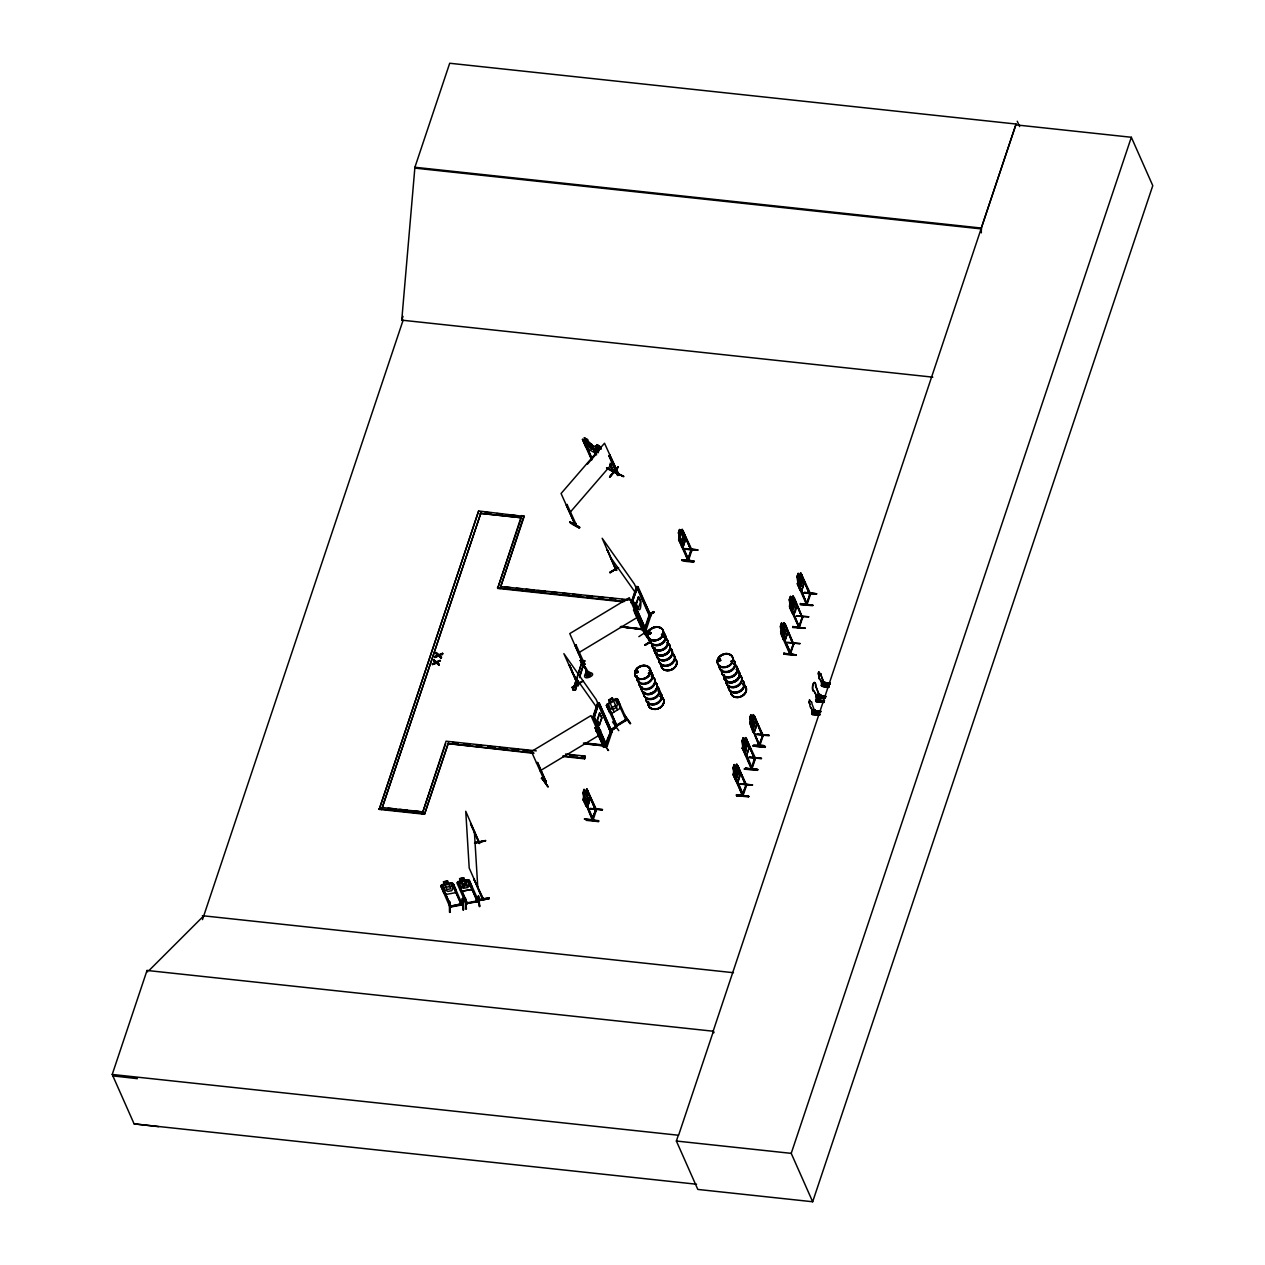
<?xml version="1.0" encoding="UTF-8"?>
<svg xmlns="http://www.w3.org/2000/svg" width="1265" height="1265" viewBox="0 0 1265 1265"><rect width="100%" height="100%" fill="white"/><g stroke="black" fill="none" stroke-linecap="round" stroke-linejoin="round"><path stroke-width="1.5" d="M569.835 521.812L579.402 528.058C564.949 520.99 568.048 519.583 579.844 527.537M569.946 522.081L579.655 527.157M819.578 715.215L812.209 714.504L813.015 709.586L815.625 710.645L814.454 714.251C814.834 712.59 810.739 712.179 812.225 714.045L819.752 714.693M813.11 711.278L812.288 710.092L812.905 711.515L820.526 712.242M823.942 702.439L816.146 701.696L817.317 697.363M678.546 540.013L682.23 529.229L691.639 550.987L681.361 529.624M687.875 560.442L678.72 539.791L679.352 535.475L679.178 538.005L688.729 559.763M736.135 781.296L733.162 774.876L736.878 764.25L736.009 764.645M746.635 784.964C745.876 787.115 745.797 783.573 742.523 795.701L733.226 774.797L733.352 772.804M752.754 731.66L749.829 723.153L752.738 714.899L753.481 714.614L757.008 724.466L754.067 732.799L756.865 724.45L756.312 721.003M762.368 736.451L763.238 735.534L754.146 715.99L762.368 736.451L762.922 734.617L759.142 746.065L750.019 723.201M789.913 653.942L793.708 642.81L793.123 644.549L784.11 622.712L780.679 633.37L789.898 654.179L790.467 652.345L789.518 653.388M789.629 604.654L789.581 606.741L793.155 596.1L802.136 617.273M806.137 603.769L807.102 602.804L806.517 604.543L797.345 583.655L800.856 573.092L799.986 573.488M585.395 445.818L582.469 439.382L592.147 444.663L594.93 452.823L587.34 448.695L585.3 445.77M620.23 705.127L620.23 708.289L611.612 713.476L609.224 711.91M812.478 710.124L812.51 711.262M813.458 711.278L812.019 710.788L812.557 712.622L812.114 710.803M816.731 696.382L816.652 695.845M818.36 673.676L818.534 672.585M822.266 683.543C822.108 684.95 821.032 681.677 822.123 683.274M816.684 696.224L816.099 696.841M202.479 919.608L403.076 320.314L401.748 320.156L414.904 167.265L449.707 63.25L1016.095 124.033L712.717 1032.509L714.045 1032.651L713.413 1031.244L147.025 970.461L112.221 1074.459L134.106 1123.873L158.694 1126.656M981.34 232.855L981.276 228.048L1016.095 124.033M455.685 892.552L456.048 890.007L453.091 883.666L451.494 883.112M456.048 889.848L455.811 892.616L446.039 894.45L443.556 892.236L446.039 894.45M471.798 889.342L472.019 886.702M471.94 889.406L462.152 891.129L459.669 889.026L462.168 891.24L471.94 889.406L472.161 886.797M479.419 842.506L478.787 841.668M478.976 842.616L479.609 843.36L465.757 811.276L469.204 868.043L482.993 899.273L482.74 898.34C481.918 896.079 482.218 901.044 483.009 898.134M592.89 819.182L592.178 819.673L595.42 810.248M592.431 820.305L593.364 819.261L593 820.4L584.272 799.939L592.178 819.673M592.384 818.676L593.317 819.372M595.736 808.841L595.847 810.28M592.542 820.273C591.957 813.901 598.993 808.462 595.341 809.885M593.064 820.21L596.463 809.742L587.434 790.293L595.657 810.754L586.644 788.901L596.036 809.537M687.622 559.747L688.002 558.782L687.654 559.873M690.69 550.275L691.164 549.136M687.923 560.537L691.576 549.184M691.876 550.117L688.413 560.711L680.127 540.282L679.811 541.262M585.727 802.136L587.166 802.263L588.272 798.958L586.059 790.831L585.11 791.811L589.332 801.33L584.051 789.234L582.865 792.776L583.75 797.693L593.364 819.451M750.857 715.136L749.75 718.457L750.43 723.39L759.632 746.097L751.347 725.667L751.03 726.648M791.59 598.993L790.404 596.4L789.218 599.958L790.103 604.876L799.306 627.582L802.864 616.767M799.29 575.986L798.104 573.393L796.918 576.951L797.804 581.868L807.007 604.559L798.721 584.145L798.389 585.126M743.156 795.543L734.744 775.303L734.412 776.283M742.46 795.622L743.029 793.993M746.065 785.201L746.224 784.332M751.062 768.298L751.521 767.175L751.742 768.013M751.473 768.962L754.541 757.767M754.857 759L751.442 769.088L742.27 748.184L746.508 755.822L749.291 747.473L748.611 744.01M755.49 758.304L751.9 769.009L743.219 748.627L751.853 769.12L751.695 768.314M742.081 748.263L745.654 737.606L754.699 759.348L746.445 739.013L755.553 758.431L754.652 759.459L755.142 757.703M759.538 744.864L759.664 745.971L763.238 735.329M759.079 746.002L759.648 744.358M759.965 745.069L758.826 745.37M790.404 652.471L793.329 644.091M790.72 653.246L781.691 633.733L790.325 654.226L790.799 653.135L789.597 653.325M793.234 643.885L793.455 643.379M798.8 625.795C798.927 627.519 799.132 625.78 799.116 626.681M801.963 617.858L802.595 616.102L798.816 627.408M807.023 602.836L809.932 594.455M810.612 593.791C809.663 597.143 809.632 591.04 809.837 594.265M810.248 593.206L809.742 594.914M821.285 683.226C822.63 682.357 821.475 683.242 821.538 682.689M822.06 683.1L821.633 682.61M541.309 778.639L541.72 777.896L548.045 786.83L541.752 777.88L548.045 786.83M586.47 669.169L580.35 660.63M586.359 668.869L585.98 669.596L580.35 660.678M612.529 721.856L618.775 730.664M809.806 699.988L809.062 702.328M816.874 696.715L817.775 696.303M830.109 683.559L822.977 683.084M586.407 820.368L598.614 821.618C589.949 818.107 571.385 818.344 598.614 820.637M586.533 819.878L598.804 821.017M681.977 560.126L694.042 561.929C675.384 561.407 680.096 557.912 694.169 561.36M681.851 559.794L694.042 560.948M812.241 714.488L819.609 715.152M816.178 701.648L823.974 702.328M824.021 701.822L816.194 701.174L816.542 700.051M829.192 686.468L821.618 686.199L828.939 687.243C826.899 688.381 817.048 684.982 823.547 685.156L824.622 681.835L822.377 681.614M822.898 682.436L830.267 683.068L822.582 682.562M649.562 616.371L636.848 587.434M620.957 626.507L646.051 630.081L620.482 626.792L644.802 629.464L649.577 615.517M736.467 794.784L748.817 796.381L736.436 795.653L748.611 796.887M757.529 770.338C733.637 767.238 746.872 770.511 757.561 769.357M753.055 745.986C752.485 744.879 766.337 743.899 765.23 747.346L753.055 746.018L765.23 747.33M748.769 796.412L736.467 794.673M757.545 769.468L745.37 768.076L745.354 769.057M765.372 746.777L753.197 745.417L765.436 746.745M783.841 653.246L796.191 654.859L783.826 654.147L783.841 653.135M783.81 654.132L795.985 655.349M800.445 603.626L812.81 605.223L800.445 604.512L812.604 605.714M800.429 604.464L800.46 603.516M478.739 841.905L478.85 842.727M483.056 899.035L482.93 898.197M752.264 768.076L742.729 746.397L741.923 741.448L743.156 738.143M636.358 672.253L637.449 670.94M637.892 671.13L638.145 672.379L636.738 672.885M648.803 633.496L649.72 632.421L650.684 633.591M650.02 633.986L649.198 633.022M651.143 633.117L649.166 634.05M648.407 673.36L649.293 672.695M648.455 673.407L649.467 672.727M648.597 673.059L649.799 673.201L648.882 673.296M661.405 634.477L662.37 635.093L661.706 634.16M662.243 634.398L661.737 634.809M720.765 660.283L720.149 659.16M731.803 660.852L730.996 661.801L732.261 661.516M731.012 661.216L731.992 661.69M732.103 661.563L731.297 661.152L732.293 661.358M817.664 696.05L817.807 696.762M613.035 470.691L613.889 471.165M614.094 471.829L610.189 463.085M546.116 781.659C542.875 783.652 546.037 779.05 546.306 782.055M545.895 781.359L545.089 782.213M639.9 619.376L641.055 621.336L634.998 612.782L644.913 634.334L629.322 597.697L569.756 633.607L583.639 665.09C586.644 663.951 582.627 663.066 583.323 664.394M583.592 664.568L584.873 664.346M584.24 663.413L584.746 664.473L575.97 644.755L574.958 645.371L583.908 664.995M603.231 746.603C607.058 747.346 601.444 746.54 604.259 745.718M603.563 747.03L604.907 746.65L603.452 747.109M616.861 725.209L615.723 726.3L626.744 719.595C627.693 718.125 624.357 722.125 626.428 718.884M615.533 725.478L616.229 726.553L606.552 705.332L615.928 698.707L613.225 700.178L612.307 697.742L608.655 699.956L609.777 702.423L606.33 705.38L609.24 711.784M616.972 726.031L608.481 706.566L607.263 706.882L608.481 706.566M642.968 628.847L641.687 628.8L642.81 628.104M641.798 628.721L643.015 628.405M585.995 670.244L590.629 674.324L589.616 676.174L586.501 676.079L585.995 670.244L586.501 676.079M586.043 670.387L590.629 674.324M586.122 675.194L586.027 670.086M449.47 901.613L449.628 912.429L449.613 901.66M574.879 524.216L576.049 523.931L575.196 524.928L561.075 493.508L604.512 443.224L618.759 474.486L609.714 454.989L608.987 455.843L618 475.434L608.987 455.843M566.625 505.462L567.353 504.609L566.293 505.273L575.29 524.864L575.796 523.362M618.411 473.885L617.826 475.482M593.664 717.745L598.408 703.308M598.187 702.945L594.265 717.318L599.151 702.802L597.697 702.66L592.858 717.097L605.461 745.544L610.774 731.138L605.888 746.065M632.532 601.634L637.307 587.197M650.036 641.213L631.725 600.986L636.564 586.549L638.019 586.707L637.117 586.976M610.584 731.281L606.046 745.638L583.434 743.156M644.834 629.954L649.751 615.09L636.564 586.549M598.25 703.087L599.151 702.866L611.96 731.929L599.088 702.897M815.704 696.73L816.542 695.102L816.937 698.881L816.194 696.699M824.195 701.648L816.146 700.984L815.735 699.292L819.087 699.624L819.53 700.636L816.178 700.304L815.735 699.292M820.89 711.072L813.221 710.535L813.015 709.586M816.178 700.304L817.475 697.221L816.937 698.881M822.108 684.665L822.471 683.559M814.407 710.645L813.632 713.065L810.707 707.341A2.91 1.028 -84.4 0 1 809.916 704.32L808.841 701.996M818.297 699.672L819.467 696.066L815.577 685.978A4.364 1.534 -84.4 0 0 814.059 682.562A4.364 1.534 -84.4 0 0 812.415 687.67A4.364 1.534 -84.4 0 0 813.933 691.101L818.566 699.703L819.72 696.082L815.83 686.01A4.364 1.534 -84.4 0 0 814.312 682.594A4.364 1.534 -84.4 0 0 812.668 687.701A4.364 1.534 -84.4 0 0 814.186 691.117L818.566 699.703M815.466 710.756L815.261 709.807M823.547 685.156L823.831 686.278L824.622 681.835M819.087 699.624L819.514 701.316L821.254 695.892L820.7 694.627L817.332 694.295M819.53 700.636L820.7 694.627M587.846 790.34L587.102 791.273M586.407 820.384L586.438 819.388M691.117 550.939L682.863 530.604L691.892 549.895M683.274 530.652L682.531 531.585M595.91 809.758L595.657 810.754M685.741 548.646L697.98 549.88L685.788 548.646M687.907 558.924L690.848 550.544M403.013 316.408L401.701 320.314L403.029 320.456M448.079 743.899L424.518 814.249L379.215 809.379L478.629 510.981L524.2 516.452L500.039 588.652L523.931 515.851M379.215 809.379L478.629 510.981M382.204 807.766L480.637 513.716M432.314 664.109L435.65 662.117L432.503 664.52L436.362 663.066L432.503 664.52M433.832 659.603L433.737 660.836L433.832 659.603C435.492 665.2 445.106 657.832 436.441 661.769M434.844 657.484L434.954 656.203L438.006 655.096L434.844 657.484L438.702 656.045L441.279 658.18L439.319 655.286L442.592 653.325L438.781 654.732L436.172 652.582L438.18 655.491M436.077 653.799L436.172 652.582M439.018 663.967L438.923 665.2L436.963 662.307L440.236 660.346M441.279 658.18L441.374 656.946M436.963 662.307L440.41 660.757M439.319 655.286L442.481 654.59L442.592 653.325M536.265 750.872L446.055 741.195L422.162 813.996L445.707 743.646M623.013 601.84L497.667 588.399L521.575 515.598L524.2 516.452M497.667 588.399L521.212 518.049M424.518 814.249L448.695 742.049M578.39 681.202L575.369 690.231L572.998 689.978L582.39 660.488L584.762 660.741L579.591 677.597M572.998 689.978L577.22 677.344M578.437 673.723L582.39 660.488M575.369 690.231L578.121 680.602M579.323 676.996L584.762 660.741M586.359 672.142C578.184 683.875 601.855 673.929 588.351 672.174M620.688 627.456L621.178 626.57M621.684 627.535L621.858 626.649M609.983 731.629L612.023 731.85L611.058 731.976L598.139 702.707L593.206 717.129L605.951 745.844M637.007 586.596L632.073 601.017L650.099 641.814M637.117 586.754L632.358 601.191L650.115 640.817M632.563 600.211L646.051 630.176L650.827 615.676L638.019 586.707L632.453 600.938M563.146 756.517L584.62 758.826L585.062 756.106L565.534 754.019M598.535 723.469L597.112 720.244L599.531 713.033L602.014 717.903L599.262 725.082L601.666 717.872L599.531 713.033M635.979 604.132L638.398 596.922L640.881 601.792C641.181 624.546 630.065 588.81 638.461 609.018M584.62 758.826L585.062 756.106M599.594 725.114L597.444 720.275L599.863 713.065M636.311 604.18L638.73 596.953M638.113 608.971L640.533 601.76L638.398 596.922M583.94 795.321L583.133 799.701L586.802 788.917M585.236 791.827L586.786 789.075M584.367 796.065L585.458 792.602M587.434 797.045L586.312 800.366L584.351 795.922M606.346 742.428L608.165 737.021M649.166 614.996L644.075 629.891M645.039 630.065L649.925 615.486L644.818 629.733M593.301 717.144L606.172 746.176L611.122 731.66L606.204 745.876M683.59 545.009L678.372 533.039L679.479 529.529L680.538 531.917M612.007 731.818L607.184 746.287L583.703 743.757M678.42 533.103L679.621 529.545L684.76 541.641M585.98 805.821L587.529 807.117L590.328 798.768L589.632 795.305L590.186 798.768L587.34 807.149L583.054 799.606L585.964 806.105M680.665 532.122L681.503 529.64M680.886 532.913L679.795 536.376M681.74 540.661L682.847 537.356M685.551 539.08L682.958 547.429L681.392 546.132M685.741 539.08L684.903 535.601L685.741 539.08L682.768 547.46L678.657 539.87M743.314 794.657L733.811 773.026L733.004 768.061L734.127 764.55L735.171 767.128L736.119 766.147L738.08 770.591L738.333 774.275L737.226 777.596L735.787 777.469M744.215 740.531L743.029 737.938L741.97 741.496M751.916 717.508L750.73 714.915L749.671 718.488M782.545 625.416L781.485 623.028L780.299 626.586L781.185 631.488L790.783 653.262M733.985 770.496L733.131 768.076L734.253 764.772M780.505 626.555L781.628 623.234M790.53 596.621L789.218 599.958M798.231 573.614L796.918 576.951M745.749 786.071L737.542 765.625L746.619 785.154L743.093 795.527M743.219 748.627L743.314 749.655M781.691 633.733L781.786 634.745M793.123 644.549L784.917 624.104L793.74 644.391M790.688 608.133L791.02 607.153L790.277 608.086L799.369 627.377M793.487 598.456L794.246 597.523L802.548 617.826L793.487 598.456L794.246 597.523M800.729 573.077L809.774 594.803L801.52 574.468L810.612 593.997L807.07 604.37M745.749 784.316L746.208 786.008L737.954 765.673M746.872 739.06L746.113 739.993M762.779 736.483L754.572 716.037M793.677 644.375L785.328 624.151M801.947 574.516L801.188 575.449M746.366 755.806L749.291 747.473M784.838 640.896L787.621 632.563L787.083 629.1L787.763 632.579L784.964 640.912L783.414 639.616M793.74 614.284L796.539 605.935L795.859 602.472L796.665 605.951C794.499 617.731 792.586 615.28 789.502 606.647M803.512 579.56L804.176 582.928L801.441 591.277L804.366 582.944L803.686 579.481M739.709 770.638C742.16 775.904 733.068 792.997 740.389 774.101L736.736 764.234M736.451 795.669L748.817 796.381M740.278 784.237L752.643 784.948L740.484 783.636M749.18 757.624L761.562 758.32L749.386 757.023M756.723 734.19L769.262 735.313L757.087 734.016M787.652 642.715L800.018 643.426M796.555 616.102L808.936 616.798L796.586 615.897M804.461 592.463L816.637 593.775L804.461 592.479M762.416 734.649L762.052 735.74L762.763 735.25L754.146 715.99M742.713 793.993L745.955 785.612M759.316 744.358L762.558 735.993M762.4 736.325L762.842 734.696M806.548 604.433L810.248 593.048M1016.507 124.935L1131.337 137.268L1152.779 185.655L812.668 1201.75L697.821 1189.432L676.38 1141.03L678.261 1135.417M713.413 1031.244L678.593 1135.258L112.221 1074.459M812.668 1201.75L791.226 1153.364L1131.337 137.268M593.554 717.113L606.299 745.812M615.264 568.918L616.608 570.199L615.881 569.788M615.96 569.392L616.514 570.167L615.581 568.602M577.362 684.175L578.358 684.681L577.789 683.827M649.846 641.07L643.885 632.832L644.913 633.18M650.779 641.624L641.149 621.7L642.098 622.238M479.372 842.711L470.533 823.12M688.476 560.506L679.7 540.234M649.309 633.275L650.431 632.737M637.75 672.253L637.196 671.114L638.287 671.573M718.409 660.03L720.244 659.176M720.133 660.156L719.042 660.599M720.386 660.156L719.532 661.042M720.639 660.536L719.706 659.271M806.517 602.773L807.307 603.5M745.955 785.091L737.542 765.625M451.146 906.009L462.326 903.637L461.045 904.475M467.196 902.957L466.137 903.985L456.839 882.638L460.634 881.009L459.069 882.243L461.045 886.702L463.97 888.204L467.86 887.477L469.094 885.184L467.117 880.74L464.682 880.329L463.733 877.847L459.575 878.622L460.808 881.183L459.59 878.748M465.773 902.862L467.354 903.226M478.439 900.901L477.332 901.107M576.018 523.868L574.784 524.738L575.275 523.077M575.939 524.01L567.02 504.419M618.332 473.885L617.51 474.786M606.473 705.475L607.247 703.767M691.591 550.955L690.706 550.101M818.471 672.284L820.052 673.929A2.91 1.028 -84.4 0 1 821.333 675.969L823.942 682.689L823.167 685.108L820.242 679.384A2.91 1.028 -84.4 0 1 819.277 676.348L818.202 674.024L818.914 671.968M590.154 808.778L602.361 810.027M644.739 629.417L620.482 626.792M606.441 745.227L593.712 716.322M816.447 594.234L804.129 592.637M799.828 643.853L787.51 642.272M769.073 735.756L756.897 734.617M761.356 758.763L749.007 757.213M615.154 568.902L616.118 570.404L602.172 538.273L634.398 584.035L636.738 589.316M577.283 683.97L578.279 685.614L569.471 665.169L578.216 685.535M615.849 698.596L617.478 698.865L626.95 719.943L616.008 726.632L616.893 725.525M449.644 906.088L451.02 905.772L451.273 906.91L442.671 887.192L441.517 887.413L442.687 887.556M449.787 906.056L450.925 905.835M449.961 906.799L449.913 905.93M450.925 906.262L450.024 907.211L440.726 885.832L441.817 884.725L451.51 882.891L453.218 883.618L462.421 904.87L462.326 904.064M609.856 702.344L608.386 704.241L610.347 708.685L613.035 709.475L616.45 707.42L617.431 704.415L615.47 699.972L613.288 700.272M460.919 903.906L462.199 903.669M452.791 885.231L453.929 885.01L452.791 885.231L461.535 905.044L461.172 903.748M466.026 902.688L466.073 903.558L478.723 901.123M466.911 902.577L467.338 903.732L458.784 883.966L457.63 884.172L458.8 884.33M477.348 901.439L468.904 882.053L470.058 881.847L468.904 882.053M466.216 903.542L478.755 901.613L469.331 880.298L464.793 880.345M636.453 671.762L637.829 671.747M718.552 659.761L719.579 659.334M718.947 659.919L720.149 659.634M720.528 660.441L719.232 661.042M597.981 703.546L610.805 732.625L596.115 699.403L563.874 653.641L578.152 685.614M596.795 447.699L595.641 447.541L598.076 451.558M609.335 456.032L610.062 455.179M613.493 471.513L623.898 476.526L606.504 467.781M609.825 476.431C634.777 446.956 592.858 497.588 617.905 466.975M617.779 474.644L618 473.537L617.478 475.292M617.257 474.802L618.727 474.438M584.319 437.848L587.529 439.651L584.319 437.848L586.154 444.806L591.577 449.296L592.336 448.284L587.45 439.667M583.418 440.362L591.814 458.784M596.59 454.862L592.147 444.663M595.704 454.372L592.083 445.233L596.084 452.775M592.969 445.739L591.799 445.565M597.981 452.823L595.088 446.102L598.013 452.538M598.045 447.193L595.641 445.928L600.938 448.964M597.902 447.051C594.076 442.497 601.492 446.15 601.017 448.949M595.657 454.704L587.45 464.144M569.645 512.878L613.082 462.579M680.491 532.027L681.471 531.126L683.701 539.254L682.594 542.574L681.155 542.448M799.164 575.97L800.097 574.99L802.326 583.118L801.219 586.438L799.78 586.312M791.447 598.993L792.396 597.997L794.626 606.125L793.503 609.445L792.064 609.319M782.545 625.606L783.494 624.625L785.707 632.753L784.6 636.074L783.161 635.931M751.789 717.508L752.722 716.512L754.952 724.639L753.845 727.96L752.406 727.834M743.156 737.954L746.998 743.978L746.144 750.967L744.706 750.841M440.726 885.943L441.912 884.788M149.017 970.508L203.744 915.844M809.236 700.051L810.691 701.901A2.91 1.028 -84.4 0 1 811.972 703.941L814.565 710.661L813.79 713.081L810.881 707.356M643.253 629.227L640.011 621.621M615.755 726.205L626.76 719.105M643.284 629.274L642.272 629.828L633.544 610.078L634.54 609.461L638.509 618.237M617.004 726.078L608.275 706.265M649.182 632.706L650.669 632.358M636.738 672.49L637.576 672.205M451.526 883.017L448.585 883.65L447.62 881.041L443.462 881.831L444.695 884.377L442.956 885.453L444.932 889.896L447.857 891.414L451.732 890.687L452.981 888.378L451.004 883.935L448.569 883.539M613.493 471.213C610.837 472.24 622.206 474.739 623.345 476.62L608.307 468.303M616.071 570.404L607.374 550.038L616.577 570.262M607.927 550.813L606.994 550.275M617.747 567.479L609.793 572.349L618.585 567.669M617.905 567.574L610.141 572.824M610.046 572.681L618 567.811M575.18 645.672L575.97 644.755M634.761 609.762L633.544 610.078M636.105 613.873L644.802 633.291L649.973 641.118M650.273 613.509L653.515 611.659M584.667 664.046L583.813 665.042M583.703 665.121L584.762 664.41M638.857 636.659L649.783 629.432M645.071 633.591L649.751 640.027M641.26 626.001L647.016 632.785L642.873 627.076L637.386 615.075M583.023 680.681L571.891 687.48L583.355 681.155M580.097 682.942L572.112 687.78L580.003 682.705M651.633 641.703L644.976 645.197L651.175 640.928M651.222 641.007L644.834 644.85M651.333 641.276L645.039 645.261M617.162 700.842L618.379 700.525L617.162 700.842L626.128 720.512L625.305 719.564M537.419 762.368L536.423 762.985L537.641 762.668L546.164 782.181M603.737 747.425L594.993 727.675L596.005 727.075L595.198 727.976L603.927 747.315M624.499 714.994L630.634 723.564L624.53 715.025M608.971 728.956L610.03 729.431M616.735 725.051L625.4 719.769M610.774 729.605C619.55 723.359 615.407 729.288 609.698 731.455M611.011 730.079L615.723 727.059L610.378 730.237M609.651 731.36L616.055 727.565M544.772 781.517L545.689 781.011M545.816 781.422L544.788 781.991M537.641 762.668L546.211 782.023L544.962 781.944M602.33 741.828L608.481 750.398L607.674 750.366M608.481 750.398L601.555 741.828M637.56 615.17L635.71 612.276L638.699 617.684M578.326 652.961L637.908 617.051M637.829 619.17L644.185 629.069L643.869 627.424M643.806 627.598L644.344 629.069M613.636 701.063L610.189 703.261M612.181 707.578L615.612 705.522M539.997 770.875L599.578 734.965M821.76 685.978L829.113 686.721M465.52 898.039L466.405 909.061M465.71 909.156L465.093 898.498M642.509 629.749L641.687 628.8M604.401 746.413L604.385 745.654M594.993 446.197L595.799 445.928M545.357 782.608L531.427 751.521L590.992 715.595L604.733 746.888M434.67 657.088L438.528 655.634L441.106 657.768M436.362 652.977L438.971 655.144L442.766 653.72M451.131 906.989L442.671 887.192M462.405 904.823L450.166 907.163M792.285 596.495L793.139 596.242M783.383 623.123L784.221 622.87M744.911 738.033L745.654 737.606M478.518 901.645L478.312 900.395L477.3 900.633M789.993 652.266L790.419 654.084L793.993 643.426M613.43 471.529L612.782 470.627M623.977 715.278L630.096 723.817M611.216 731.692L598.029 702.692M650.21 633.955L649.072 633.212M474.723 842.616L485.618 840.513L474.501 843.249M474.612 842.806L485.618 840.909L474.739 843.028M483.072 898.292L473.901 878.938L482.439 899.273M473.98 879.887L474.343 878.843M462.136 898.798C464.919 933.175 460.523 875.222 463.717 909.709L462.943 909.456M476.272 900.237L488.938 897.691L489.16 898.688L476.462 901.075L489.144 898.656M489.096 898.118L476.257 900.142M489.112 898.182L476.478 901.139M449.945 906.467L462.326 903.637M450.103 906.768L462.373 904.333M459.764 878.796L463.733 877.847M457.946 881.626L467.639 879.808M444.695 884.377L441.817 884.725M441.722 888.093L454.214 885.721M478.455 896.047L479.799 906.546C477.158 897.011 478.723 887.888 479.245 906.594M467.259 902.799L477.126 900.933M577.978 684.444L578.595 685.171M650.732 615.77L636.896 586.581M477.648 901.819L477.174 900.712M649.941 632.453L651.222 632.927M719.943 659.097L720.038 659.397M719.579 660.804L718.647 660.203L719.374 660.804M637.07 672.648L636.01 672.648M578.042 684.523L569.471 665.169M615.913 698.818L617.367 698.96L620.309 705.238M819.277 672.189L819.878 673.913A2.91 1.028 -84.4 0 1 821.175 675.953L823.768 682.673L822.993 685.092L820.068 679.368A2.91 1.028 -84.4 0 1 819.103 676.316L819.277 676.348M830.093 683.638L822.693 682.958M822.503 683.147L830.014 683.875M822.503 683.622L829.887 684.27M821.222 685.219L829.35 686.01M829.192 686.199L821.301 684.95M817.206 694.722L820.558 695.054M819.815 695.75L825.919 696.224M819.467 696.066L825.697 696.509M819.847 696.351L825.681 696.92L819.799 696.462M819.483 696.809L825.571 697.284M819.514 696.999L825.397 697.458M819.514 697.395L825.349 697.964M819.467 697.521L825.318 698.074M815.593 699.719L824.543 700.589M818.487 700.304L824.321 700.873M820.416 700.905L824.306 701.284M820.368 701.016L824.274 701.379M809.141 702.565L809.916 704.32M812.921 709.871L815.166 710.076M815.229 710.993L820.748 711.531L815.15 711.215M814.976 711.309L820.653 711.847M811.845 713.207L819.973 713.998M819.831 714.187L811.94 712.922M814.281 713.982L819.831 714.44M685.567 549.073L697.806 550.291L685.583 549.247M589.98 808.541L602.551 809.584L590.012 808.509M414.904 167.265L981.276 228.048M415.299 168.166L981.687 228.949M401.748 320.156L932.827 377.16M485.128 512.262L490.931 512.878M496.718 513.511L502.521 514.128M508.309 514.744L516.041 515.582M799.164 575.781L798.247 573.409M797.282 583.734L799.986 590.122M816.637 593.791L804.255 593.079M791.463 598.788L790.53 596.416M802.231 617.478L799.322 625.843M633.212 600.179L500.75 586.533M504.656 586.96L510.507 587.593M516.357 588.209L522.224 588.842M526.114 589.269L533.925 590.107M537.831 590.518L545.642 591.356M551.493 591.988L557.359 592.621M563.21 593.238L569.06 593.87M572.966 594.297L580.777 595.135M586.628 595.752L592.494 596.384M598.345 597.017L604.196 597.649M610.062 598.266L615.913 598.898M621.763 599.531L627.63 600.163M631.725 600.986L633.212 601.112L646.02 630.017M497.398 587.782L624.704 601.444M630.824 602.678L636.406 602.709M650.763 615.834L637.212 586.739M780.584 631.267L783.509 639.774M620.925 626.555L645.435 629.258M572.729 689.362L575.101 689.615M751.789 717.302L750.872 714.931M592.858 717.097L594.329 717.16L607.058 746.192M595.736 729.557L599.499 729.921M595.736 729.684L599.484 730.095M595.91 730.095L600.543 730.68M595.91 730.284L600.59 730.775M599.452 731.281L595.704 730.885L599.468 731.439M610.442 732.467L610.742 732.641M585.806 743.061L604.591 745.069M584.62 743.456L605.919 745.749M583.671 743.504L607.168 746.129M757.735 769.753L745.496 768.424L757.672 769.737M452.601 742.476L458.452 743.108M464.302 743.725L470.169 744.358M476.02 744.99L481.87 745.607M487.737 746.239L495.532 747.077M499.438 747.504L507.249 748.342M511.155 748.754L518.966 749.592M522.872 750.019L530.668 750.857M569.709 755.047L577.52 755.885M581.426 756.296L585.331 756.723M533.609 752.77L447.715 743.551L533.877 753.371M562.878 755.917L584.351 758.225M740.104 783.841L752.311 785.106M582.991 792.791L588.162 804.698M388.086 808.161L395.819 808.983M399.677 809.394L407.409 810.232M411.267 810.644L419 811.466M378.947 808.778L424.265 813.648M202.4 915.702L733.479 972.706M676.38 1141.03L791.226 1153.364M134.106 1123.873L696.572 1184.23M112.838 1075.882L137.426 1078.666M635.473 612.861L644.913 634.334M467.607 879.902L469.22 880.472M479.229 841.573L479.609 843.36M606.726 468.287L613.81 472.209L610.078 464.35M646.431 633.022L640.106 624.23M596.764 444.774L599.958 446.577M585.521 440.362L582.469 439.382L591.72 460.049M588.51 442.054L592.052 444.774M590.265 673.439L586.517 669.881M452.823 885.595L461.44 904.981M618.206 467.402L610.125 476.858M612.924 471.782L609.809 464.682M792.317 613.003L793.867 614.126M783.541 639.631L784.964 640.754M752.786 731.534L754.193 732.641L752.643 731.518M744.943 754.525L746.508 755.822M737.59 782.276L736.167 781.153L737.59 782.45M439.493 655.681L441.564 657.341M437.137 662.718L439.208 664.378M435.903 653.404L438.006 655.096M433.547 660.425L435.824 662.528M434.006 660.014L436.615 662.164M436.172 662.67L438.923 665.2M742.223 794.847L734.317 775.255M586.675 670.26L590.391 675.32M653.973 612.45L653.452 611.564M586.596 669.217L580.271 660.298L585.98 669.596M610.742 557.628L635.204 592.352M638.54 597.08L640.754 600.243M635.283 612.813L637.734 615.881M640.027 619.344L638.714 617.462L641.75 624.673L638.066 618.743M639.062 620.15L640.912 622.775M572.444 672.996L596.906 707.72M585.489 445.707L587.466 448.553M586.327 669.881L588.241 672.869M586.549 670.403L589.616 676.174M637.86 619.154L639.489 622.412M1017.25 121.234L1019.622 126.563M800.698 573.219L810.153 594.961M798.073 574.579L797.725 577.504L797.361 576.714M798.294 584.098L807.133 604.37M792.997 596.242L802.453 617.968M790.372 597.586L790.008 600.511L789.66 599.721M790.593 607.105L799.433 627.393M789.645 606.662L798.847 627.44M781.485 623.028L782.671 625.622M781.47 624.214L781.106 627.14L780.758 626.349M750.698 716.116L750.351 719.042L749.987 718.235M750.92 725.62L759.506 744.974M745.623 737.764L755.078 759.506M742.998 739.124L742.634 742.049L742.286 741.258M596.843 444.663L598.677 451.637M595.91 447.225L597.475 450.735M734.253 764.566L735.297 767.143M734.095 765.736L733.732 768.661L733.384 767.871M585.869 444.379L592.099 458.452M584.209 442.133L591.229 457.962M612.228 697.901L617.51 709.807M608.813 699.956L613.999 711.863M481.269 511.851L381.587 809.632M584.272 799.939L593.127 820.21M470.596 824.084L479.182 843.549M469.204 880.361L472.019 886.812M468.935 882.432L477.506 901.787M458.784 883.966L467.512 903.669M422.858 811.893L382.283 807.529M440.884 885.848L443.699 892.189M450.34 912.286L449.439 901.265M147.025 970.461L147.657 971.868M586.375 670.482L588.51 676.649M586.185 670.482L587.371 676.617M474.328 830.631L477.775 887.398M447.62 881.041L443.462 881.831M650.321 671.177A8.175 6.499 -23.9 0 1 646.399 682.879A8.175 6.499 -23.9 0 1 636.975 675.81M652.898 676.759A8.286 6.594 -23.9 0 1 648.929 688.619A8.286 6.594 -23.9 0 1 639.378 681.456M650.716 672.079A8.175 6.499 -23.9 0 1 647.791 683.385A8.175 6.499 -23.9 0 1 637.038 678.483M652.693 676.522A8.175 6.499 -23.9 0 1 648.771 688.223A8.175 6.499 -23.9 0 1 639.331 681.155M651.475 676.554A8.175 6.499 -23.9 0 1 651.981 687.622A8.175 6.499 -23.9 0 1 639.616 685.535M651.396 676.158A8.286 6.594 -23.9 0 1 654.369 684.555A8.286 6.594 -23.9 0 1 644.233 689.298A8.286 6.594 -23.9 0 1 639.489 681.724M648.913 670.529A8.286 6.594 -23.9 0 1 651.886 678.941A8.286 6.594 -23.9 0 1 641.75 683.685A8.286 6.594 -23.9 0 1 637.007 676.111M655.064 681.898A8.175 6.499 -23.9 0 1 652.139 693.204A8.175 6.499 -23.9 0 1 641.402 688.302A8.143 6.467 -23.9 0 0 651.159 693.6A8.143 6.467 -23.9 0 0 656.266 683.195A8.175 6.499 -23.9 0 1 650.147 693.947A8.175 6.499 -23.9 0 1 641.735 686.579M656.25 683.147A8.143 6.467 -23.9 0 1 651.143 693.568A8.143 6.467 -23.9 0 1 641.418 688.286M659.65 691.987A8.286 6.594 -23.9 0 1 656.677 703.435A8.286 6.594 -23.9 0 1 645.783 698.47M657.468 687.306A8.175 6.499 -23.9 0 1 653.546 699.007A8.175 6.499 -23.9 0 1 644.122 691.923M657.832 690.88A8.175 6.499 -23.9 0 1 657.452 702.549A8.175 6.499 -23.9 0 1 645.751 698.154M659.824 692.651A8.175 6.499 -23.9 0 1 656.899 703.941A8.175 6.499 -23.9 0 1 646.162 699.055M660.203 696.224A8.175 6.499 -23.9 0 1 663.129 704.526A8.175 6.499 -23.9 0 1 653.135 709.222A8.175 6.499 -23.9 0 1 648.471 701.759A8.175 6.499 -23.9 0 0 653.135 709.206A8.175 6.499 -23.9 0 0 663.145 704.542A8.175 6.499 -23.9 0 0 660.203 696.256A8.143 6.467 -23.9 0 1 659.808 707.894A8.143 6.467 -23.9 0 1 648.17 703.514M659.777 692.255A8.286 6.594 -23.9 0 1 656.804 703.72A8.286 6.594 -23.9 0 1 645.909 698.754M657.278 686.642A8.286 6.594 -23.9 0 1 654.321 698.09A8.286 6.594 -23.9 0 1 643.426 693.141M657.073 686.405A8.175 6.499 -23.9 0 1 654.147 697.711A8.175 6.499 -23.9 0 1 643.395 692.809M657.405 686.911A8.286 6.594 -23.9 0 1 654.432 698.375A8.286 6.594 -23.9 0 1 643.537 693.41M660.203 696.24A8.175 6.499 -23.9 0 1 663.145 704.542A8.175 6.499 -23.9 0 1 653.135 709.206A8.175 6.499 -23.9 0 1 648.471 701.743M661.642 696.825A8.143 6.467 -23.9 0 1 657.753 708.479A8.143 6.467 -23.9 0 1 648.36 701.443M664.22 637.228A8.286 6.594 -23.9 0 1 663.825 649.056A8.286 6.594 -23.9 0 1 651.981 644.597M663.651 633.433A8.175 6.499 -23.9 0 1 660.725 644.723A8.175 6.499 -23.9 0 1 649.973 639.837M664.014 637.007A8.175 6.499 -23.9 0 1 663.635 648.66A8.175 6.499 -23.9 0 1 651.949 644.28M666.023 638.762A8.175 6.499 -23.9 0 1 663.097 650.068A8.175 6.499 -23.9 0 1 652.345 645.166M654.543 647.569A8.159 6.483 -23.9 0 0 662.923 654.922A8.159 6.483 -23.9 0 0 669.074 644.185A8.143 6.467 -23.9 0 1 662.939 654.906A8.143 6.467 -23.9 0 1 654.558 647.585M664.331 637.497A8.286 6.594 -23.9 0 1 663.951 649.324A8.286 6.594 -23.9 0 1 652.107 644.881M668.015 643.253A8.175 6.499 -23.9 0 1 664.093 654.954A8.175 6.499 -23.9 0 1 654.653 647.886A8.143 6.467 -23.9 0 0 664.093 654.954A8.143 6.467 -23.9 0 0 667.999 643.3M663.477 632.769A8.286 6.594 -23.9 0 1 660.504 644.217A8.286 6.594 -23.9 0 1 649.609 639.252M663.255 632.532A8.175 6.499 -23.9 0 1 660.33 643.822A8.175 6.499 -23.9 0 1 649.577 638.936M663.603 633.038A8.286 6.594 -23.9 0 1 660.63 644.502A8.286 6.594 -23.9 0 1 649.736 639.537M672.585 653.325A8.286 6.594 -23.9 0 1 669.628 664.789A8.286 6.594 -23.9 0 1 658.717 659.824M670.403 648.645A8.175 6.499 -23.9 0 1 666.481 660.346A8.175 6.499 -23.9 0 1 657.057 653.278M672.363 653.088A8.175 6.499 -23.9 0 1 669.438 664.394A8.175 6.499 -23.9 0 1 658.701 659.492M672.774 653.989A8.175 6.499 -23.9 0 1 669.849 665.295A8.175 6.499 -23.9 0 1 659.097 660.393M672.711 653.61A8.286 6.594 -23.9 0 1 669.738 665.058A8.286 6.594 -23.9 0 1 658.844 660.093M670.339 648.265A8.286 6.594 -23.9 0 1 666.37 660.124A8.286 6.594 -23.9 0 1 656.804 652.961M670.229 647.996A8.286 6.594 -23.9 0 1 666.244 659.856A8.286 6.594 -23.9 0 1 656.693 652.677M666.513 642.588A8.191 6.515 -23.9 0 1 669.454 650.89A8.191 6.515 -23.9 0 1 659.429 655.586A8.191 6.515 -23.9 0 1 654.748 648.091M670.007 647.759A8.175 6.499 -23.9 0 1 667.082 659.049A8.175 6.499 -23.9 0 1 656.329 654.163M733.779 664.03A8.286 6.594 -23.9 0 1 733.384 675.858A8.286 6.594 -23.9 0 1 721.54 671.415M733.21 660.235A8.175 6.499 -23.9 0 1 730.284 671.541A8.175 6.499 -23.9 0 1 719.548 666.639M733.574 663.809A8.175 6.499 -23.9 0 1 736.515 672.095A8.175 6.499 -23.9 0 1 726.521 676.775A8.175 6.499 -23.9 0 1 721.841 669.312M735.582 665.58A8.175 6.499 -23.9 0 1 732.656 676.87A8.175 6.499 -23.9 0 1 721.904 671.984M733.89 664.315A8.286 6.594 -23.9 0 1 733.51 676.143A8.286 6.594 -23.9 0 1 721.667 671.683M724.228 674.688A8.175 6.499 -23.9 0 0 733.653 681.756A8.143 6.467 -23.9 0 0 737.558 670.118A8.175 6.499 -23.9 0 1 733.653 681.756A8.143 6.467 -23.9 0 1 724.26 674.719A8.191 6.515 -23.9 0 0 728.988 682.373A8.191 6.515 -23.9 0 0 738.997 677.692A8.191 6.515 -23.9 0 0 736.056 669.391M733.036 659.571A8.286 6.594 -23.9 0 1 730.063 671.035A8.286 6.594 -23.9 0 1 719.168 666.07M732.815 659.334A8.175 6.499 -23.9 0 1 729.889 670.64A8.175 6.499 -23.9 0 1 719.153 665.738M733.162 659.856A8.286 6.594 -23.9 0 1 730.19 671.304A8.286 6.594 -23.9 0 1 719.295 666.339M739.566 674.561A8.175 6.499 -23.9 0 1 735.645 686.263A8.175 6.499 -23.9 0 1 726.221 679.194M742.144 680.143A8.286 6.594 -23.9 0 1 739.187 691.591A8.286 6.594 -23.9 0 1 728.292 686.626M739.962 675.463A8.175 6.499 -23.9 0 1 736.04 687.164A8.175 6.499 -23.9 0 1 726.616 680.08M741.938 679.906A8.175 6.499 -23.9 0 1 739.013 691.196A8.175 6.499 -23.9 0 1 728.26 686.31M743.535 682.041A8.175 6.499 -23.9 0 1 737.384 692.793A8.175 6.499 -23.9 0 1 728.988 685.424M742.27 680.412A8.286 6.594 -23.9 0 1 739.298 691.876A8.286 6.594 -23.9 0 1 728.403 686.911M739.899 675.067A8.286 6.594 -23.9 0 1 735.93 686.942A8.286 6.594 -23.9 0 1 726.379 679.764M739.788 674.798A8.286 6.594 -23.9 0 1 735.819 686.658A8.286 6.594 -23.9 0 1 726.252 679.495M737.764 670.545A8.159 6.483 -23.9 0 1 738.981 671.794A8.143 6.467 -23.9 0 0 737.764 670.577A8.143 6.467 -23.9 0 1 738.966 671.794M742.713 684.412A8.175 6.499 -23.9 0 1 742.334 696.082A8.175 6.499 -23.9 0 1 730.648 691.686A8.143 6.467 -23.9 0 0 742.318 696.05A8.143 6.467 -23.9 0 0 742.682 684.428M724.355 678.657A8.143 6.467 -23.9 0 0 733.858 682.23A8.159 6.483 -23.9 0 0 739.725 673.312A8.143 6.467 -23.9 0 1 733.858 682.23A8.159 6.483 -23.9 0 1 724.339 678.657A8.143 6.467 -23.9 0 0 733.858 682.199A8.143 6.467 -23.9 0 0 739.693 673.312M735.803 767.586L736.119 771.729C733.969 770.021 733.241 774.227 736.119 773.057L736.578 778.228L736.578 772.852C738.855 774.797 739.487 770.432 736.594 771.571L736.135 766.637L735.803 767.586M744.706 740.958L745.038 745.117C742.871 743.361 742.16 747.647 745.022 746.445L745.496 751.616L745.496 746.239C747.726 748.216 748.5 743.693 745.512 744.959L745.053 740.009L744.706 740.958M752.406 717.951L752.738 722.109C750.588 720.386 749.86 724.608 752.722 723.422L753.197 728.608L753.197 723.232C755.426 725.209 756.201 720.686 753.213 721.936L752.754 717.002L752.406 717.951M783.177 626.064L783.494 630.207C781.406 628.405 780.568 632.706 783.494 631.535L783.952 636.706L783.952 631.33C786.229 633.259 786.862 628.911 783.968 630.049L783.509 625.1L783.177 626.064M792.08 599.436L792.412 603.595C790.245 601.887 789.534 606.077 792.396 604.907L792.855 610.094L792.855 604.702C795.1 606.694 795.859 602.172 792.886 603.421L792.475 598.535L792.08 599.436M799.78 576.429L800.113 580.572C798.009 578.769 797.187 583.07 800.097 581.9L800.571 587.071L800.571 581.694C802.801 583.687 803.575 579.164 800.587 580.414L800.128 575.48L799.78 576.429M469.173 886.433L464.524 884.899C464.397 888.979 459.448 888.568 463.464 884.535L459.622 882.401L464.128 883.824L466.579 880.993L465.188 884.203L469.173 886.433M783.968 653.578L796.144 654.891L783.968 653.578M792.744 626.539L792.728 627.519L805.109 628.231L792.744 626.539M792.87 626.95L805.046 628.262L792.87 626.95M800.571 603.943L812.747 605.255L800.571 603.943M590.138 443.572L589.253 445.059L592.621 449.075L588.842 445.217C588.715 447.921 585.553 445.454 587.925 444.3L584.73 440.457L588.32 444.11L589.047 442.908L590.138 443.572M584.035 790.419L583.671 793.345L584.035 790.419M679.447 530.715L679.099 533.64L679.447 530.715M735.518 767.934L734.412 771.239L736.388 775.682L737.495 772.377L735.518 767.934M744.437 741.306L743.33 744.626L745.291 749.07L746.397 745.749L744.437 741.306M752.137 718.299L751.03 721.603L752.991 726.063L754.098 722.742L752.137 718.299M782.893 626.396L781.786 629.717L783.762 634.16L784.869 630.84L782.893 626.396M791.811 599.784L790.688 603.089L792.665 607.548L793.772 604.227L791.811 599.784M799.512 576.761L798.405 580.082L800.366 584.525L801.472 581.22L799.512 576.761M595.989 448.443L599.104 450.245L595.989 448.443M653.625 611.928L648.85 614.837L653.657 611.991M653.926 612.355L649.151 615.264L653.942 612.402M611.786 698.659L609.951 700.778L611.786 698.659M447.004 881.673L444.505 882.148L447.351 882.48L447.004 881.673M463.117 878.479L460.618 878.954L463.464 879.27L463.117 878.479M465.046 881.136L461.156 881.863L463.132 886.306L467.006 885.579L465.046 881.136M448.917 884.33L445.043 885.057L447.004 889.501L450.893 888.773L448.917 884.33M520.864 517.701L480.289 513.353L520.864 517.701M599.531 446.687L597.602 445.612L599.879 447.478L599.531 446.687M587.007 439.872L585.078 438.781L587.355 440.663L587.007 439.872M588.763 442.94L585.79 441.264L587.751 445.707L590.739 447.383L588.763 442.94M801.567 591.119L800.16 589.996L801.583 591.277M640.311 678.894A8.175 6.499 -23.9 0 0 650.289 669.47A8.175 6.499 -23.9 0 0 637.133 668.062A8.175 6.499 -23.9 0 0 640.311 678.894A8.143 6.467 -23.9 0 0 650.257 669.485A8.143 6.467 -23.9 0 0 637.165 668.078A8.143 6.467 -23.9 0 0 640.327 678.878M640.533 679.337A8.159 6.483 -23.9 0 0 650.479 669.944A8.143 6.467 -23.9 0 0 637.354 668.537A8.159 6.483 -23.9 0 0 640.533 679.337A8.143 6.467 -23.9 0 0 650.447 669.928A8.159 6.483 -23.9 0 0 637.354 668.521A8.143 6.467 -23.9 0 0 640.533 679.321M640.406 679.099A8.191 6.515 -23.9 0 0 650.384 669.659A8.191 6.515 -23.9 0 0 637.212 668.252A8.191 6.515 -23.9 0 0 640.406 679.099M651.997 692.872A8.159 6.483 -23.9 0 0 654.922 681.598A8.143 6.467 -23.9 0 1 651.997 692.856A8.159 6.483 -23.9 0 1 641.276 687.986A8.143 6.467 -23.9 0 0 651.997 692.856M650.337 694.359A8.159 6.483 -23.9 0 0 656.488 683.638A8.143 6.467 -23.9 0 1 650.337 694.343A8.159 6.483 -23.9 0 1 641.956 687.006A8.143 6.467 -23.9 0 0 650.337 694.343M653.262 640.248A8.175 6.499 -23.9 0 0 663.224 630.824A8.175 6.499 -23.9 0 0 650.068 629.401A8.175 6.499 -23.9 0 0 653.262 640.248A8.143 6.467 -23.9 0 0 663.192 630.84A8.143 6.467 -23.9 0 0 650.099 629.432A8.143 6.467 -23.9 0 0 653.262 640.232M653.467 640.691A8.159 6.483 -23.9 0 0 663.413 631.282A8.143 6.467 -23.9 0 0 650.289 629.875A8.159 6.483 -23.9 0 0 653.467 640.691A8.143 6.467 -23.9 0 0 663.398 631.282A8.159 6.483 -23.9 0 0 650.289 629.875A8.143 6.467 -23.9 0 0 653.467 640.675M653.341 640.454A8.191 6.515 -23.9 0 0 663.319 631.014A8.191 6.515 -23.9 0 0 650.147 629.591A8.191 6.515 -23.9 0 0 653.341 640.454M671.683 669.454A8.159 6.483 -23.9 0 0 674.609 658.18A8.143 6.467 -23.9 0 1 671.668 669.422A8.159 6.483 -23.9 0 1 660.962 664.568A8.143 6.467 -23.9 0 0 671.668 669.422M665.295 655.017A8.159 6.483 -23.9 0 0 668.205 643.743A8.143 6.467 -23.9 0 1 665.279 655.001A8.159 6.483 -23.9 0 1 654.558 650.131A8.143 6.467 -23.9 0 0 665.279 655.001M671.826 669.77A8.175 6.499 -23.9 0 0 674.751 658.48A8.143 6.467 -23.9 0 1 671.81 669.738A8.143 6.467 -23.9 0 1 661.105 664.868A8.175 6.499 -23.9 0 0 671.826 669.77M722.821 667.082A8.175 6.499 -23.9 0 0 732.799 657.658A8.143 6.467 -23.9 0 0 719.659 656.25A8.175 6.499 -23.9 0 0 722.821 667.082A8.143 6.467 -23.9 0 0 732.751 657.642A8.175 6.499 -23.9 0 0 719.643 656.235A8.143 6.467 -23.9 0 0 722.837 667.034M723.027 667.493A8.159 6.483 -23.9 0 0 732.973 658.1A8.159 6.483 -23.9 0 0 719.848 656.693A8.159 6.483 -23.9 0 0 723.027 667.493A8.143 6.467 -23.9 0 0 732.957 658.116A8.143 6.467 -23.9 0 0 719.864 656.709A8.143 6.467 -23.9 0 0 723.027 667.493M732.498 681.724A8.159 6.483 -23.9 0 0 738.634 671.003A8.143 6.467 -23.9 0 1 732.482 681.709A8.159 6.483 -23.9 0 1 724.102 674.372A8.143 6.467 -23.9 0 0 732.482 681.709M742.191 695.75A8.159 6.483 -23.9 0 0 742.571 684.112A8.143 6.467 -23.9 0 1 742.176 695.75A8.159 6.483 -23.9 0 1 730.522 691.37A8.143 6.467 -23.9 0 0 742.176 695.75"/></g></svg>
